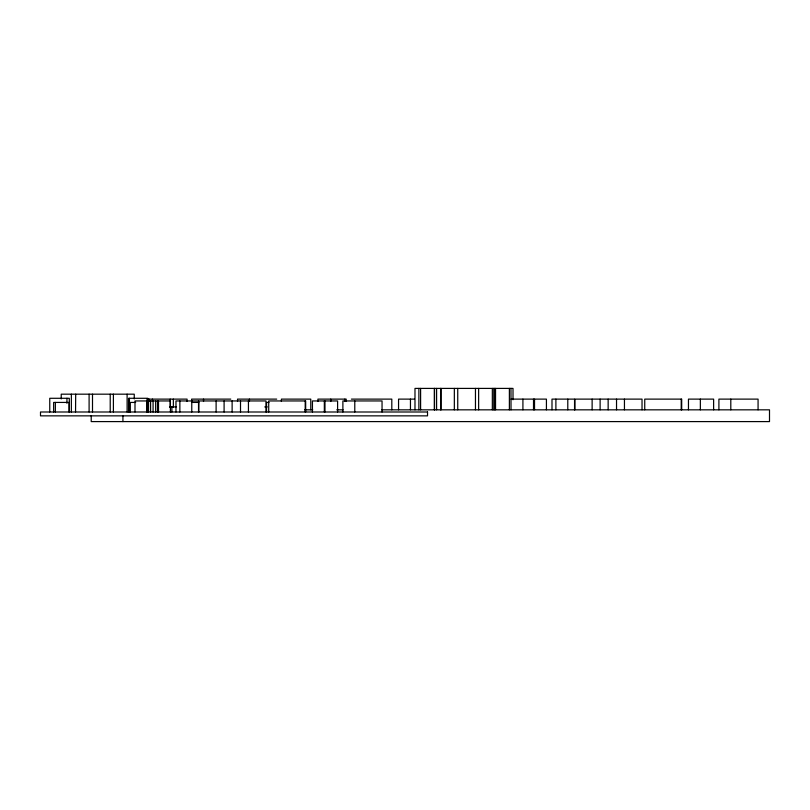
<?xml version="1.0" encoding="UTF-8"?>
<svg xmlns="http://www.w3.org/2000/svg" width="810" height="810" viewBox="0 0 810 810"><rect width="100%" height="100%" fill="white"/><g stroke="black" fill="none" stroke-linecap="round" stroke-linejoin="round"><path stroke-width="1.21" d="M146.6 399.117L187.069 399.117L187.069 401.497M230.779 399.117L191.626 399.117L191.626 401.497M276.706 399.117L237.543 399.117L237.543 401.497M351.408 399.117L391.807 399.117L391.807 409.83M414.497 399.117L398.56 399.117L398.56 409.83M511.019 399.117L546.426 399.117L546.426 409.83M135.665 402.428L130.299 402.428L130.299 411.996M191.737 402.418L198.744 402.418M268.92 402.418L266.541 402.418L266.541 411.996M169.503 406.924L176.215 406.924M264.759 406.924L267.27 406.924M304.57 409.83L312.721 409.83M336.768 409.83L343.096 409.83M381.733 409.83L769.5 409.83L769.5 421.595L91.216 421.595L91.216 415.712M758.069 409.83L758.069 399.117L718.905 399.117L718.905 409.83M730.802 399.117L730.802 409.83M713.62 409.83L713.62 399.117L688.46 399.117L688.46 409.83M700.356 399.117L700.356 409.83M681.696 409.83L681.696 399.117L644.74 399.117L644.74 409.83M681.22 399.117L681.22 409.83M642.026 409.83L642.026 399.117L574.877 399.117L574.877 409.83M624.449 399.117L624.449 409.83M616.531 399.117L616.531 409.83M608.148 399.117L608.148 409.83M600.119 399.117L600.119 409.83M592.13 399.117L592.13 409.83M574.553 409.83L574.553 399.117L551.995 399.117L551.995 409.83M567.79 399.117L567.79 409.83M555.893 399.117L555.893 409.83M534.529 399.117L534.529 409.83M533.517 399.117L533.517 409.83M522.916 399.117L522.916 409.83M513.014 399.745L513.014 388.405L414.983 388.405L414.983 409.83M510.968 388.405L511.019 409.83M509.379 388.405L509.379 409.83M495.538 388.405L495.538 409.83M494.667 388.405L494.667 409.83M493.776 388.405L493.776 409.83M492.338 388.405L492.338 409.83M478.639 388.405L478.639 409.83M475.46 388.405L475.46 409.83M457.741 388.405L457.741 409.83M454.339 388.405L454.339 409.83M440.934 388.405L440.934 409.83M440.782 388.405L440.782 409.83M436.6 388.405L436.6 409.83M434.545 388.405L434.545 409.83M434.362 388.405L434.362 409.83M420.603 388.405L420.603 409.83M418.881 388.405L418.881 409.83M410.457 399.117L410.457 409.83M382.047 411.996L382.047 400.95L342.883 400.95L342.883 411.996M354.78 400.95L354.78 411.996M346.204 401.497L346.204 399.117L317.925 399.117L317.925 401.497M344.827 399.117L344.827 401.497M337.598 411.996L337.598 400.95L312.437 400.95L312.437 411.996M330.763 399.117L330.763 401.497M324.982 400.95L324.982 411.996M324.334 400.95L324.334 411.996M310.767 409.83L310.767 399.117L281.404 399.117L281.404 401.497M305.674 411.996L305.674 400.95L268.717 400.95L268.717 411.996M305.208 400.95L305.208 411.996M266.004 411.996L266.004 400.95L198.855 400.95L198.744 411.996M249.44 399.117L249.44 401.497M248.437 400.95L248.437 411.996M240.509 400.95L240.509 411.996M232.126 400.95L232.126 411.996M224.097 400.95L224.097 411.996M216.108 400.95L216.108 411.996M203.523 399.117L203.523 401.497M198.531 411.996L198.531 400.95L175.972 400.95L175.972 411.996M191.767 400.95L191.767 411.996M179.871 400.95L179.871 411.996M173.36 399.117L173.36 407.45M171.882 406.924L171.882 411.996M170.404 411.996L170.404 400.95L134.997 400.95L134.997 411.996M170.181 399.117L170.181 407.45M158.507 400.95L158.507 411.996M157.494 400.95L157.494 411.996M155.652 400.95L155.652 411.996M153.08 400.95L153.08 411.996M152.462 399.117L152.462 401.497M150.599 400.95L150.599 411.996M149.06 399.117L149.06 401.497M148.554 400.95L148.554 411.996M147.774 400.778L147.774 398.287L128.537 398.287L128.537 411.996M147.309 400.95L147.309 411.996M146.894 400.95L146.894 411.996M134.247 398.925L134.247 394.176L61.226 394.176L61.226 398.925M129.428 398.287L129.428 411.996M127.109 394.176L127.109 411.996M122.928 415.712L122.928 421.595M113.4 394.176L113.4 411.996M110.221 394.176L110.221 411.996M92.502 394.176L92.502 411.996M89.1 394.176L89.1 411.996M75.695 394.176L75.543 411.996M71.361 394.176L71.361 411.996M69.306 411.996L69.306 398.287L49.754 398.287L49.754 411.996M69.123 411.996L69.123 402.428L53.642 402.428L53.642 411.996M66.947 398.287L66.947 403.269M55.363 402.428L55.363 411.996M427.528 411.996L40.5 411.996L40.5 415.854L427.528 415.854L427.528 411.996"/></g></svg>
